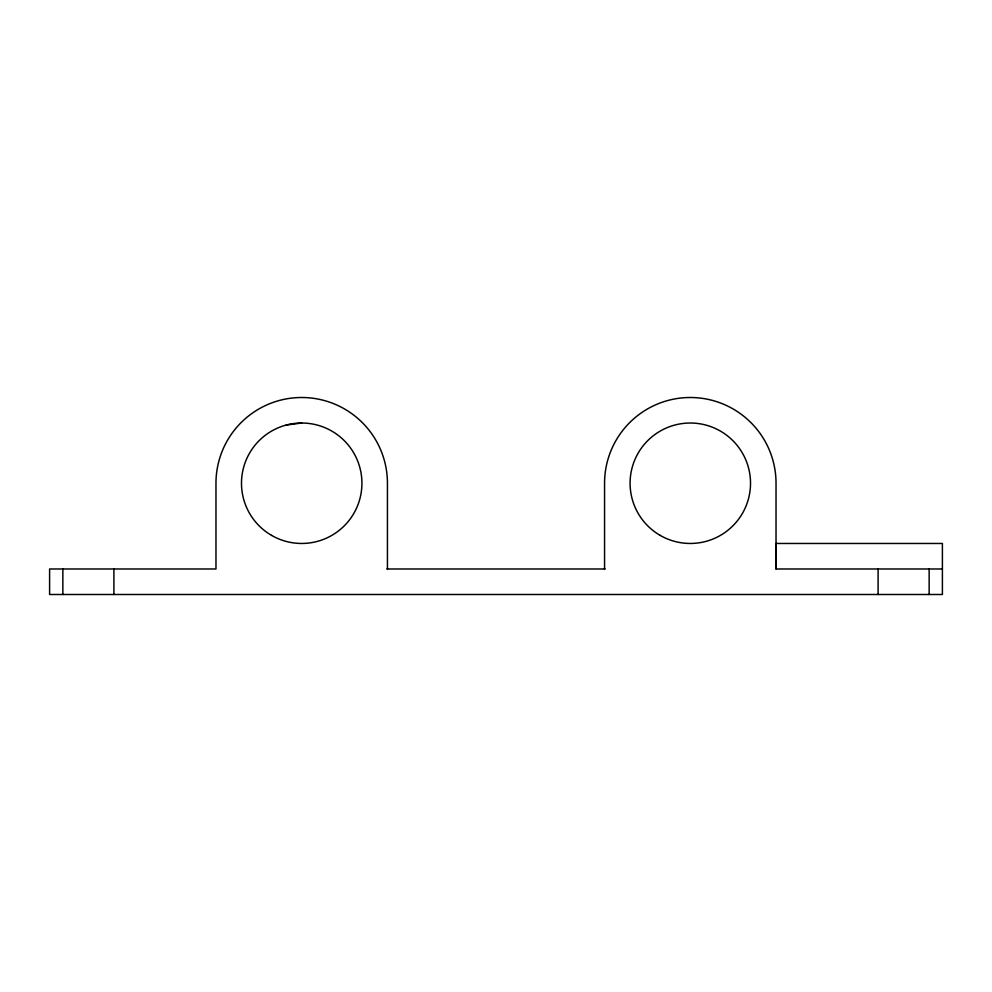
<?xml version="1.0" encoding="UTF-8"?>
<svg xmlns="http://www.w3.org/2000/svg" width="992" height="992" viewBox="0 0 992 992"><rect width="100%" height="100%" fill="white"/><g stroke="black" fill="none" stroke-linecap="round" stroke-linejoin="round"><path stroke-width="1.49" d="M942.4 568.986L776.029 568.986L776.029 543.467L942.4 543.467L942.4 594.493L49.6 594.493L49.6 568.986L215.971 568.986L215.971 483.24A85.734 85.734 0 0 1 301.704 397.507A85.734 85.734 0 0 1 387.438 483.24L387.438 568.986M286.118 425.072L301.704 423.014M386.83 568.986L605.17 568.986M929.144 568.986L929.144 594.493M878.106 568.986L878.106 594.493M776.029 568.986L776.029 483.24A85.734 85.734 0 0 0 690.296 397.507A85.734 85.734 0 0 0 604.562 483.24L604.562 568.986M113.894 568.986L113.894 594.493M62.856 568.986L62.856 594.493M660.188 535.395A60.227 60.227 0 0 0 750.522 483.24A60.227 60.227 0 0 0 660.188 431.086A60.227 60.227 0 0 0 660.188 535.395M271.597 535.395A60.227 60.227 0 0 0 361.931 483.24A60.227 60.227 0 0 0 271.597 431.086A60.227 60.227 0 0 0 271.597 535.395"/></g></svg>
